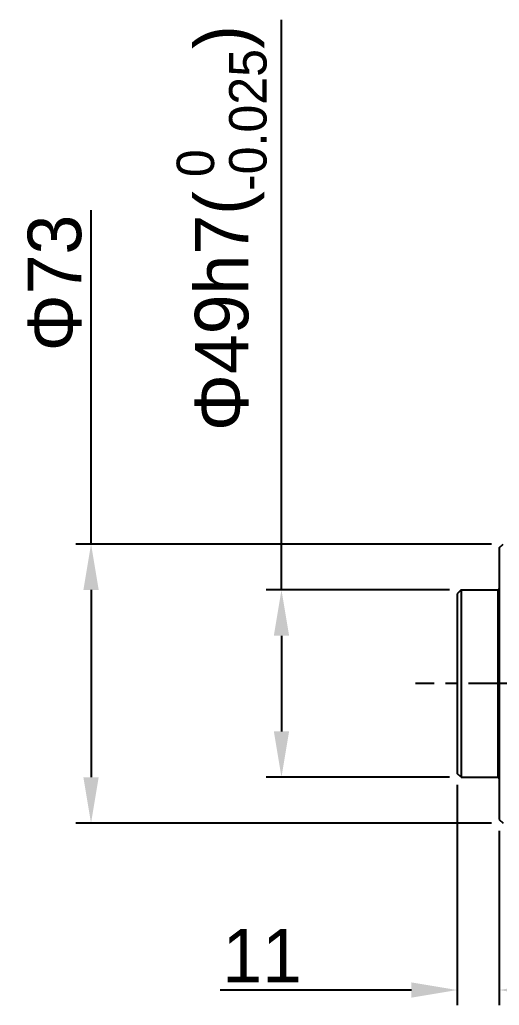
# Model space of a CAD drawing. Header units: millimetres. Extents: x 4086 to 8300, y 123 to 1549.
# Drawn here: x 6762.3 to 6825, y 1213 to 1341.9 of the extents above; entities that cross this region are included whole.
import ezdxf

# ---------------------------------------------------------------- set-up
doc = ezdxf.new("R2010")
doc.units = ezdxf.units.MM
doc.linetypes.add('CENTER', pattern=[0.6, 0.375, -0.075, 0.075, -0.075])
for name, color, linetype in [('中心线', 7, 'Continuous'), ('外形图', 7, 'Continuous'), ('尺寸标注', 7, 'Continuous')]:
    doc.layers.add(name, color=color, linetype=linetype)
doc.styles.add('思源黑', font='SourceHanSansCN-Normal.ttf')
doc.dimstyles.new('尺寸标注_细节_1_2比例', dxfattribs={"dimtxt": 7, "dimasz": 6, "dimexe": 2, "dimexo": 1.5, "dimgap": 1, "dimtad": 1, "dimlfac": 2, "dimdsep": 46, "dimtxsty": '思源黑', "dimcen": 0.09, "dimadec": 0, "dimazin": 0, "dimtp": 0.01, "dimtm": 0.01, "dimtfac": 1, "dimtofl": 0, "dimtmove": 0, "dimatfit": 3, "dimfxl": 1, "dimtolj": 1, "dimarcsym": 0})

# ---------------------------------------------------------------- blocks, each defined once
blk = doc.blocks.new('*D999')
at = {"layer": 'Defpoints', "color": 0}
for p in [(6825.53, 1273.35), (6771.63, 1236.85), (6825.53, 1236.85)]:
    blk.add_point(p, dxfattribs=at)
at = {"layer": '尺寸标注', "color": 0, "lineweight": -2}
for p, q in [((6771.63, 1273.35), (6771.63, 1317.01)), ((6824.03, 1273.35), (6769.63, 1273.35)), ((6771.63, 1267.35), (6771.63, 1242.85)), ((6824.03, 1236.85), (6769.63, 1236.85))]:
    blk.add_line(p, q, dxfattribs=at)
at = {"layer": '尺寸标注', "color": 0}
for points in [[(6772.63, 1267.35), (6770.63, 1267.35), (6771.63, 1273.35)], [(6770.63, 1242.85), (6772.63, 1242.85), (6771.63, 1236.85)]]:
    blk.add_solid(points, dxfattribs=at)
at = {"layer": '尺寸标注', "color": 0, "insert": (6766.89, 1307.49), "char_height": 7, "attachment_point": 5, "rotation": 90, "style": '思源黑'}
blk.add_mtext('\\A1;\\A1;Φ73', dxfattribs=at)
blk = doc.blocks.new('*D1000')
at = {"layer": 'Defpoints', "color": 0}
for p in [(6820.03, 1267.35), (6796.54, 1242.85), (6820.03, 1242.85)]:
    blk.add_point(p, dxfattribs=at)
at = {"layer": '尺寸标注', "color": 0, "lineweight": -2}
for p, q in [((6796.54, 1267.35), (6796.54, 1341.94)), ((6818.53, 1267.35), (6794.54, 1267.35)), ((6796.54, 1261.35), (6796.54, 1248.85)), ((6818.53, 1242.85), (6794.54, 1242.85))]:
    blk.add_line(p, q, dxfattribs=at)
at = {"layer": '尺寸标注', "color": 0}
for points in [[(6797.54, 1261.35), (6795.54, 1261.35), (6796.54, 1267.35)], [(6795.54, 1248.85), (6797.54, 1248.85), (6796.54, 1242.85)]]:
    blk.add_solid(points, dxfattribs=at)
at = {"layer": '尺寸标注', "color": 0, "insert": (6788.71, 1314.67), "char_height": 7, "attachment_point": 5, "rotation": 90, "style": '思源黑'}
blk.add_mtext('\\A1;\\A1;Φ49h7({\\H0.7x;\\S 0^ -0.025;})', dxfattribs=at)
blk = doc.blocks.new('*D1001')
at = {"layer": 'Defpoints', "color": 0}
for p in [(6819.53, 1243.35), (6825.03, 1237.35), (6825.03, 1215.02)]:
    blk.add_point(p, dxfattribs=at)
at = {"layer": '尺寸标注', "color": 0, "lineweight": -2}
for p, q in [((6819.53, 1241.85), (6819.53, 1213.02)), ((6825.03, 1235.85), (6825.03, 1213.02)), ((6813.53, 1215.02), (6788.5, 1215.02)), ((6831.03, 1215.02), (6837.03, 1215.02))]:
    blk.add_line(p, q, dxfattribs=at)
at = {"layer": '尺寸标注', "color": 0}
for points in [[(6813.53, 1214.02), (6813.53, 1216.02), (6819.53, 1215.02)], [(6831.03, 1216.02), (6831.03, 1214.02), (6825.03, 1215.02)]]:
    blk.add_solid(points, dxfattribs=at)
at = {"layer": '尺寸标注', "color": 0, "insert": (6794.01, 1219.52), "char_height": 7, "attachment_point": 5, "style": '思源黑'}
blk.add_mtext('\\A1;11', dxfattribs=at)

msp = doc.modelspace()

# ---------------------------------------------------------------- linework, layer by layer
at = {"layer": '中心线', "linetype": 'CENTER', "ltscale": 20}
msp.add_line((6900.5038, 1255.0955), (6814.0648, 1255.0955), dxfattribs=at)
at = {"layer": '外形图'}
for p, q in [((6825.032, 1272.8455), (6825.532, 1273.3455)), ((6825.032, 1272.8454), (6825.032, 1237.3455)), ((6820.032, 1267.3455), (6819.532, 1266.8455)), ((6820.032, 1267.3455), (6820.032, 1242.8455)), ((6820.032, 1267.3455), (6824.882, 1267.3455)), ((6824.882, 1242.8455), (6824.882, 1267.3455)), ((6819.532, 1266.8455), (6819.532, 1243.3455)), ((6820.032, 1242.8455), (6819.532, 1243.3455)), ((6820.032, 1242.8455), (6824.882, 1242.8455)), ((6825.032, 1237.3455), (6825.532, 1236.8455))]:
    msp.add_line(p, q, dxfattribs=at)
for centre, start, end in [((6824.882, 1267.4955), 270, 0), ((6824.882, 1242.6955), 0, 90)]:
    msp.add_arc(centre, 0.15, start, end, dxfattribs=at)

# ---------------------------------------------------------------- dimensions: what is measured, and where the dimension line sits
at = {"layer": '尺寸标注'}
for base, p1, p2, text, picture, middle in [((6796.5388, 1242.8455), (6820.032, 1267.3455), (6820.032, 1242.8455), '\\A1;Φ<>h7({\\H0.7x;\\S 0^ -0.025;})', '*D1000', (6796.5388, 1314.6711)), ((6771.627, 1236.8455), (6825.532, 1273.3455), (6825.532, 1236.8455), '\\A1;Φ<>', '*D999', (6771.627, 1307.4931))]:
    dim = msp.add_linear_dim(base=base, p1=p1, p2=p2, angle=90, text=text, dimstyle='尺寸标注_细节_1_2比例', dxfattribs=at)
    dim.commit()
    dim.dimension.update_dxf_attribs({"geometry": picture, "text_midpoint": middle, "dimtype": 160})
dim = msp.add_linear_dim(base=(6825.032, 1215.0237), p1=(6819.532, 1243.3455), p2=(6825.032, 1237.3456), dimstyle='尺寸标注_细节_1_2比例', dxfattribs=at)
dim.commit()
dim.dimension.update_dxf_attribs({"geometry": '*D1001', "text_midpoint": (6794.0054, 1215.0237), "dimtype": 160})

doc.saveas('drawing.dxf')
